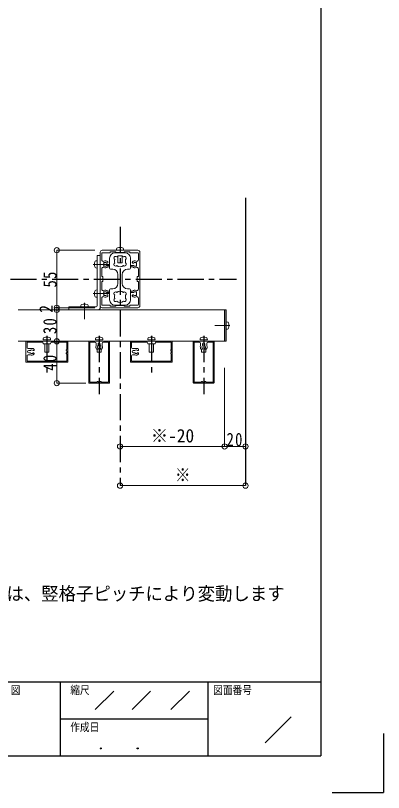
# Model space of a CAD drawing. Units: millimetres at full size, sheet at 1:5. Extents: x -1050 to 1050, y -742 to 742.
# Drawn here: x 698 to 1050, y -742 to 0 of the extents above; entities that cross this region are included whole.
import ezdxf
from ezdxf.enums import TextEntityAlignment as Align

# ---------------------------------------------------------------- set-up
doc = ezdxf.new("R2010")
doc.units = ezdxf.units.MM
doc.header["$LTSCALE"] = 5
doc.linetypes.add('CHAIN1', pattern=[8, 5, -1, 1, -1])
for name, color, linetype in [('0-0_通り芯', 7, 'CHAIN1'), ('0-1_躯体', 134, 'Continuous'), ('1-4_印刷位置ライン', 7, 'Continuous'), ('1-5_図枠1_1', 7, 'Continuous')]:
    doc.layers.add(name, color=color, linetype=linetype)
for name, color, linetype, lineweight in [('0-3_寸法', 54, 'Continuous', 20), ('0-4_手摺部材', 92, 'Continuous', 20), ('0-5_手すり子', 12, 'Continuous', 20), ('0-9_文字', 3, 'Continuous', 20), ('0-A_支柱', 6, 'Continuous', 20), ('0-B_足元', 4, 'Continuous', 20)]:
    doc.layers.add(name, color=color, linetype=linetype, lineweight=lineweight)
doc.styles.add('ＭＳ ゴシック', font='')
doc.styles.add('ＭＳ 明朝', font='')
doc.styles.get('ＭＳ ゴシック').set_extended_font_data('MS Gothic')
doc.styles.get('ＭＳ 明朝').set_extended_font_data('MS Mincho')

# ---------------------------------------------------------------- blocks, each defined once
blk = doc.blocks.new('dimension_origin')
at = {"color": 0, "linetype": 'Continuous', "lineweight": -2}
blk.add_circle((0, 0), 1.25, dxfattribs=at)

msp = doc.modelspace()

# ---------------------------------------------------------------- linework, layer by layer
at = {"layer": '0-0_通り芯'}
for p, q in [((798.02, -201.793), (798.02, -449.293)), ((-186.943, -251.793), (909.462, -251.793)), ((728.02, -306.193), (728.02, -342.539)), ((778.02, -306.193), (778.02, -361.913)), ((828.02, -306.193), (828.02, -342.539)), ((878.02, -306.193), (878.02, -361.913))]:
    msp.add_line(p, q, dxfattribs=at)
at = {"layer": '0-0_通り芯', "linetype": 'Continuous'}
msp.add_line((898.019, -281.293), (898.019, -311.293), dxfattribs=at)
at = {"layer": '0-1_躯体'}
msp.add_line((918.02, -174.192), (918.02, -449.293), dxfattribs=at)
at = {"layer": '0-3_寸法'}
for p, q in [((737.484, -224.293), (773.96, -224.293)), ((737.484, -224.293), (737.484, -279.293)), ((737.484, -279.293), (773.96, -279.293)), ((737.484, -279.293), (737.484, -281.293)), ((737.484, -281.293), (737.484, -311.293)), ((737.484, -311.293), (737.484, -351.293)), ((898.02, -336.793), (898.02, -411.793)), ((737.484, -351.293), (765.211, -351.293)), ((798.02, -411.793), (898.02, -411.793)), ((898.02, -411.793), (918.02, -411.793)), ((798.02, -449.293), (918.02, -449.293))]:
    msp.add_line(p, q, dxfattribs=at)
at = {"layer": '0-3_寸法', "linetype": 'CHAIN1'}
msp.add_line((728.02, -306.193), (728.02, -337.867), dxfattribs=at)
at = {"layer": '0-4_手摺部材'}
for p, q in [((776.02, -229.293), (779.02, -229.293)), ((776.02, -277.293), (776.02, -229.293)), ((779.02, -229.293), (779.02, -279.293)), ((774.901, -234.391), (776.02, -234.293)), ((776.02, -241.293), (776.02, -234.293)), ((774.901, -241.195), (776.02, -241.293)), ((774.901, -262.391), (776.02, -262.293)), ((776.02, -262.293), (776.02, -269.293)), ((774.901, -269.195), (776.02, -269.293)), ((700.52, -281.293), (898.019, -281.293)), ((749.02, -281.293), (749.02, -278.293)), ((775.02, -278.293), (749.02, -278.293)), ((749.02, -281.293), (777.02, -281.293)), ((760.618, -277.174), (760.52, -278.293)), ((760.52, -278.293), (767.52, -278.293)), ((767.422, -277.174), (767.52, -278.293)), ((900.639, -292.891), (899.519, -292.793)), ((899.519, -299.793), (899.519, -292.793)), ((900.639, -299.695), (899.519, -299.793)), ((700.52, -311.293), (898.019, -311.293)), ((724.618, -308.874), (724.52, -309.993)), ((724.52, -309.993), (731.52, -309.993)), ((731.422, -308.874), (731.52, -309.993)), ((774.618, -308.874), (774.52, -309.993)), ((774.52, -309.993), (781.52, -309.993)), ((781.422, -308.874), (781.52, -309.993)), ((824.618, -308.874), (824.52, -309.993)), ((824.52, -309.993), (831.52, -309.993)), ((831.422, -308.874), (831.52, -309.993)), ((874.618, -308.874), (874.52, -309.993)), ((874.52, -309.993), (881.52, -309.993)), ((881.422, -308.874), (881.52, -309.993)), ((726.02, -313.793), (726.02, -321.793)), ((730.02, -313.793), (730.02, -321.793)), ((776.02, -318.993), (776.02, -321.793)), ((780.02, -318.993), (780.02, -321.793)), ((826.02, -313.793), (826.02, -321.793)), ((830.02, -313.793), (830.02, -321.793)), ((880.02, -318.993), (880.02, -321.793)), ((730.02, -321.793), (726.02, -321.793)), ((776.02, -321.793), (780.02, -321.793)), ((830.02, -321.793), (826.02, -321.793))]:
    msp.add_line(p, q, dxfattribs=at)
at = {"layer": '0-4_手摺部材', "linetype": 'CHAIN1'}
for p, q in [((772.42, -237.793), (788.02, -237.793)), ((772.42, -265.793), (788.02, -265.793)), ((764.02, -274.693), (764.02, -290.293)), ((903.119, -296.293), (888.519, -296.293))]:
    msp.add_line(p, q, dxfattribs=at)
at = {"layer": '0-4_手摺部材'}
msp.add_lwpolyline([(876.02, -318.993), (876.02, -321.793), (880.02, -321.793)], dxfattribs=at)
for centre, radius, start, end in [((782.42, -237.793), 9, 164.11915, 195.88085), ((775.014, -235.686), 1.3, 95, 164.11915), ((775.014, -239.9), 1.3, 195.88085, 265), ((782.42, -265.793), 9, 164.11915, 195.88085), ((775.014, -263.686), 1.3, 95, 164.11915), ((775.014, -267.9), 1.3, 195.88085, 265), ((761.913, -277.287), 1.3, 105.88085, 175), ((764.02, -284.693), 9, 74.11915, 105.88085), ((766.127, -277.287), 1.3, 5, 74.11915), ((775.02, -277.293), 1, 270, 360), ((777.02, -279.293), 2, 270, 360), ((900.526, -294.186), 1.3, 15.88085, 85), ((893.119, -296.293), 9, 344.11915, 15.88085), ((900.526, -298.4), 1.3, 275, 344.11915), ((725.913, -308.987), 1.3, 105.88085, 175), ((728.02, -316.393), 9, 74.11915, 105.88085), ((730.127, -308.987), 1.3, 5, 74.11915), ((775.913, -308.987), 1.3, 105.88085, 175), ((778.02, -316.393), 9, 74.11915, 105.88085), ((780.127, -308.987), 1.3, 5, 74.11915), ((825.913, -308.987), 1.3, 105.88085, 175), ((828.02, -316.393), 9, 74.11915, 105.88085), ((830.127, -308.987), 1.3, 5, 74.11915), ((875.913, -308.987), 1.3, 105.88085, 175), ((878.02, -316.393), 9, 74.11915, 105.88085), ((880.127, -308.987), 1.3, 5, 74.11915)]:
    msp.add_arc(centre, radius, start, end, dxfattribs=at)
at = {"layer": '0-5_手すり子'}
for p, q in [((708.02, -311.793), (708.02, -330.793)), ((747.52, -311.293), (708.52, -311.293)), ((748.02, -330.793), (748.02, -311.793)), ((768.02, -311.793), (768.02, -350.793)), ((787.52, -311.293), (768.52, -311.293)), ((788.02, -350.793), (788.02, -311.793)), ((808.02, -311.793), (808.02, -330.793)), ((847.52, -311.293), (808.52, -311.293)), ((848.02, -330.793), (848.02, -311.793)), ((868.02, -311.793), (868.02, -350.793)), ((887.52, -311.293), (868.52, -311.293)), ((888.02, -350.793), (888.02, -311.793)), ((709.02, -312.293), (724.02, -312.293)), ((709.02, -312.293), (709.02, -317.293)), ((710.02, -318.293), (712.27, -318.293)), ((715.72, -319.036), (715.72, -319.71)), ((724.02, -312.293), (724.452, -313.588)), ((724.736, -313.793), (731.304, -313.793)), ((731.588, -313.588), (732.02, -312.293)), ((732.02, -312.293), (747.02, -312.293)), ((747.02, -312.293), (747.02, -319.293)), ((774.02, -312.293), (769.02, -312.293)), ((775.02, -315.543), (775.02, -313.293)), ((775.628, -318.993), (776.461, -318.993)), ((776.923, -318.693), (776.894, -318.743)), ((776.92, -315.432), (776.92, -313.793)), ((777.92, -312.793), (778.12, -312.793)), ((779.117, -318.693), (779.146, -318.743)), ((779.12, -313.793), (779.12, -315.432)), ((779.579, -318.993), (780.412, -318.993)), ((781.02, -315.543), (781.02, -313.293)), ((787.02, -312.293), (782.02, -312.293)), ((787.02, -350.293), (787.02, -312.293)), ((809.02, -312.293), (824.02, -312.293)), ((809.02, -312.293), (809.02, -317.293)), ((810.02, -318.293), (812.27, -318.293)), ((815.72, -319.036), (815.72, -319.71)), ((824.02, -312.293), (824.452, -313.588)), ((824.736, -313.793), (831.304, -313.793)), ((831.588, -313.588), (832.02, -312.293)), ((832.02, -312.293), (847.02, -312.293)), ((847.02, -312.293), (847.02, -319.293)), ((874.02, -312.293), (869.02, -312.293)), ((875.02, -315.543), (875.02, -313.293)), ((875.628, -318.993), (876.461, -318.993)), ((876.923, -318.693), (876.894, -318.743)), ((876.92, -315.432), (876.92, -313.793)), ((877.92, -312.793), (878.12, -312.793)), ((879.117, -318.693), (879.146, -318.743)), ((879.12, -313.793), (879.12, -315.432)), ((879.579, -318.993), (880.412, -318.993)), ((881.02, -315.543), (881.02, -313.293)), ((887.02, -312.293), (882.02, -312.293)), ((887.02, -350.293), (887.02, -312.293)), ((709.02, -325.293), (709.02, -330.293)), ((710.02, -324.293), (712.27, -324.293)), ((710.62, -320.193), (712.023, -320.193)), ((710.62, -322.393), (712.023, -322.393)), ((715.72, -323.55), (715.72, -322.876)), ((746.62, -319.593), (746.62, -319.993)), ((746.62, -322.993), (746.62, -322.593)), ((746.92, -319.293), (747.02, -319.293)), ((746.92, -320.293), (747.02, -320.293)), ((746.92, -322.293), (747.02, -322.293)), ((746.92, -323.293), (747.02, -323.293)), ((747.02, -320.293), (747.02, -322.293)), ((747.02, -323.293), (747.02, -330.293)), ((809.02, -325.293), (809.02, -330.293)), ((810.02, -324.293), (812.27, -324.293)), ((810.62, -320.193), (812.023, -320.193)), ((810.62, -322.393), (812.023, -322.393)), ((815.72, -323.55), (815.72, -322.876)), ((846.62, -319.593), (846.62, -319.993)), ((846.62, -322.993), (846.62, -322.593)), ((846.92, -319.293), (847.02, -319.293)), ((846.92, -320.293), (847.02, -320.293)), ((846.92, -322.293), (847.02, -322.293)), ((846.92, -323.293), (847.02, -323.293)), ((847.02, -320.293), (847.02, -322.293)), ((847.02, -323.293), (847.02, -330.293)), ((708.52, -331.293), (747.52, -331.293)), ((747.02, -330.293), (709.02, -330.293)), ((808.52, -331.293), (847.52, -331.293)), ((847.02, -330.293), (809.02, -330.293)), ((768.52, -351.293), (787.52, -351.293)), ((777.02, -350.293), (779.02, -350.293)), ((780.02, -350.293), (787.02, -350.293)), ((868.52, -351.293), (887.52, -351.293)), ((877.02, -350.293), (879.02, -350.293)), ((880.02, -350.293), (887.02, -350.293))]:
    msp.add_line(p, q, dxfattribs=at)
for points in [[(769.02, -312.293), (769.02, -350.293), (776.02, -350.293)], [(869.02, -312.293), (869.02, -350.293), (876.02, -350.293)], [(776.02, -350.293), (776.02, -349.893), (777.02, -349.893), (777.02, -350.293)], [(780.02, -350.293), (780.02, -349.893), (779.02, -349.893), (779.02, -350.293)], [(876.02, -350.293), (876.02, -349.893), (877.02, -349.893), (877.02, -350.293)], [(880.02, -350.293), (880.02, -349.893), (879.02, -349.893), (879.02, -350.293)]]:
    msp.add_lwpolyline(points, dxfattribs=at)
for centre, radius, start, end in [((708.52, -311.793), 0.5, 90, 180), ((747.52, -311.793), 0.5, 0, 90), ((768.52, -311.793), 0.5, 90, 180), ((787.52, -311.793), 0.5, 0, 90), ((808.52, -311.793), 0.5, 90, 180), ((847.52, -311.793), 0.5, 0, 90), ((868.52, -311.793), 0.5, 90, 180), ((887.52, -311.793), 0.5, 0, 90), ((710.02, -317.293), 1, 180, 270), ((713.52, -321.293), 3.25, 49.90418, 112.61986), ((715.42, -319.036), 0.3, 0, 49.90418), ((724.736, -313.493), 0.3, 198.43495, 270), ((731.304, -313.493), 0.3, 270, 341.56505), ((774.02, -313.293), 1, 0, 90), ((778.02, -316.793), 3.25, 157.38014, 222.60367), ((778.02, -316.793), 1.75, 128.9448, 227.16041), ((776.461, -318.493), 0.5, 270, 330), ((776.49, -318.443), 0.5, 330, 47.16041), ((777.92, -313.793), 1, 90, 180), ((778.12, -313.793), 1, 0, 90), ((779.55, -318.443), 0.5, 132.83959, 210), ((778.02, -316.793), 1.75, 312.83959, 51.0552), ((779.579, -318.493), 0.5, 210, 270), ((778.02, -316.793), 3.25, 317.39633, 22.61986), ((782.02, -313.293), 1, 90, 180), ((810.02, -317.293), 1, 180, 270), ((813.52, -321.293), 3.25, 49.90418, 112.61986), ((815.42, -319.036), 0.3, 0, 49.90418), ((824.736, -313.493), 0.3, 198.43495, 270), ((831.304, -313.493), 0.3, 270, 341.56505), ((874.02, -313.293), 1, 0, 90), ((878.02, -316.793), 3.25, 157.38014, 222.60367), ((878.02, -316.793), 1.75, 128.9448, 227.16041), ((876.461, -318.493), 0.5, 270, 330), ((876.49, -318.443), 0.5, 330, 47.16041), ((877.92, -313.793), 1, 90, 180), ((878.12, -313.793), 1, 0, 90), ((879.55, -318.443), 0.5, 132.83959, 210), ((878.02, -316.793), 1.75, 312.83959, 51.0552), ((879.579, -318.493), 0.5, 210, 270), ((878.02, -316.793), 3.25, 317.39633, 22.61986), ((882.02, -313.293), 1, 90, 180), ((710.02, -325.293), 1, 90, 180), ((710.62, -321.293), 1.1, 90, 270), ((712.023, -319.893), 0.3, 270, 316.92722), ((712.023, -322.693), 0.3, 43.07278, 90), ((713.52, -321.293), 1.75, 43.68467, 136.92722), ((713.52, -321.293), 1.75, 223.07278, 316.31533), ((713.52, -321.293), 3.25, 247.38014, 310.09582), ((715.178, -319.71), 0.542, 223.68467, 360), ((715.178, -322.876), 0.542, 0, 136.31533), ((715.42, -323.55), 0.3, 310.09582, 360), ((746.92, -319.593), 0.3, 90, 180), ((746.92, -319.993), 0.3, 180, 270), ((746.92, -322.593), 0.3, 90, 180), ((746.92, -322.993), 0.3, 180, 270), ((810.02, -325.293), 1, 90, 180), ((810.62, -321.293), 1.1, 90, 270), ((812.023, -319.893), 0.3, 270, 316.92722), ((812.023, -322.693), 0.3, 43.07278, 90), ((813.52, -321.293), 1.75, 43.68467, 136.92722), ((813.52, -321.293), 1.75, 223.07278, 316.31533), ((813.52, -321.293), 3.25, 247.38014, 310.09582), ((815.178, -319.71), 0.542, 223.68467, 360), ((815.178, -322.876), 0.542, 0, 136.31533), ((815.42, -323.55), 0.3, 310.09582, 360), ((846.92, -319.593), 0.3, 90, 180), ((846.92, -319.993), 0.3, 180, 270), ((846.92, -322.593), 0.3, 90, 180), ((846.92, -322.993), 0.3, 180, 270), ((708.52, -330.793), 0.5, 180, 270), ((747.52, -330.793), 0.5, 270, 360), ((808.52, -330.793), 0.5, 180, 270), ((847.52, -330.793), 0.5, 270, 360), ((768.52, -350.793), 0.5, 180, 270), ((787.52, -350.793), 0.5, 270, 360), ((868.52, -350.793), 0.5, 180, 270), ((887.52, -350.793), 0.5, 270, 360)]:
    msp.add_arc(centre, radius, start, end, dxfattribs=at)
at = {"layer": '0-A_支柱'}
for p, q in [((779.02, -226.293), (779.02, -277.293)), ((780.52, -233.485), (780.52, -227.293)), ((815.02, -224.293), (781.02, -224.293)), ((781.02, -226.793), (788.22, -226.793)), ((788.52, -225.793), (794.02, -225.793)), ((788.52, -226.493), (788.52, -225.793)), ((794.02, -226.243), (794.02, -225.793)), ((794.32, -226.543), (801.72, -226.543)), ((794.618, -223.174), (794.52, -224.293)), ((796.02, -226.543), (796.02, -226.793)), ((800.02, -226.793), (800.02, -226.543)), ((801.422, -223.174), (801.52, -224.293)), ((802.02, -226.243), (802.02, -225.793)), ((807.82, -226.793), (815.02, -226.793)), ((815.52, -233.485), (815.52, -227.293)), ((817.02, -277.293), (817.02, -226.293)), ((780.52, -249.293), (780.52, -242.101)), ((785.697, -238.793), (787.02, -238.793)), ((786.097, -240.293), (787.02, -240.293)), ((810.343, -238.793), (809.02, -238.793)), ((809.943, -240.293), (809.02, -240.293)), ((815.52, -249.293), (815.52, -242.101)), ((780.52, -249.293), (781.22, -249.293)), ((781.52, -249.593), (781.52, -253.993)), ((814.52, -249.593), (814.52, -253.993)), ((815.52, -249.293), (814.82, -249.293)), ((780.52, -254.293), (781.22, -254.293)), ((780.52, -254.293), (780.52, -261.485)), ((815.52, -254.293), (814.82, -254.293)), ((815.52, -254.293), (815.52, -261.485)), ((785.697, -264.793), (787.02, -264.793)), ((786.097, -263.293), (787.02, -263.293)), ((809.943, -263.293), (809.02, -263.293)), ((810.343, -264.793), (809.02, -264.793)), ((780.52, -270.101), (780.52, -276.293)), ((815.52, -270.101), (815.52, -276.293)), ((781.02, -276.793), (788.22, -276.793)), ((781.02, -279.293), (815.02, -279.293)), ((788.52, -277.093), (788.52, -277.793)), ((788.52, -277.793), (794.02, -277.793)), ((794.02, -277.343), (794.02, -277.793)), ((794.32, -277.043), (801.72, -277.043)), ((802.02, -277.343), (802.02, -277.793)), ((807.82, -276.793), (815.02, -276.793))]:
    msp.add_line(p, q, dxfattribs=at)
for points in [[(796.02, -229.885), (796.02, -236.293), (800.02, -236.293), (800.02, -229.885)], [(807.52, -226.493), (807.52, -225.793), (802.02, -225.793)], [(807.52, -277.093), (807.52, -277.793), (802.02, -277.793)]]:
    msp.add_lwpolyline(points, dxfattribs=at)
for centre, radius, start, end in [((795.913, -223.287), 1.3, 105.88085, 175), ((798.02, -230.693), 9, 74.11915, 105.88085), ((800.127, -223.287), 1.3, 5, 74.11915), ((781.02, -226.293), 2, 90, 180), ((781.02, -227.293), 0.5, 90, 180), ((788.22, -226.493), 0.3, 270, 360), ((794.32, -226.243), 0.3, 180, 270), ((801.72, -226.243), 0.3, 270, 360), ((807.82, -226.493), 0.3, 180, 270), ((815.02, -226.293), 2, 0, 90), ((815.02, -227.293), 0.5, 0, 90), ((782.02, -233.485), 1.5, 180, 294.90106), ((784.02, -237.793), 1.75, 157.5799, 202.4201), ((782.783, -236.555), 0.5, 55.28656, 214.71344), ((782.125, -237.011), 0.3, 337.5799, 34.71344), ((784.02, -237.793), 3.25, 47.4576, 114.90106), ((783.238, -235.898), 0.3, 235.28656, 292.4201), ((784.02, -237.793), 1.75, 47.4576, 112.4201), ((785.71, -235.951), 0.75, 227.4576, 47.4576), ((810.33, -235.951), 0.75, 132.5424, 312.5424), ((812.02, -237.793), 3.25, 65.09894, 132.5424), ((812.02, -237.793), 1.75, 67.5799, 132.5424), ((812.802, -235.898), 0.3, 247.5799, 304.71344), ((813.257, -236.555), 0.5, 325.28656, 124.71344), ((814.02, -233.485), 1.5, 245.09894, 360), ((813.915, -237.011), 0.3, 145.28656, 202.4201), ((812.02, -237.793), 1.75, 337.5799, 22.4201), ((782.02, -242.101), 1.5, 65.09894, 180), ((782.783, -239.03), 0.5, 145.28656, 304.71344), ((782.125, -238.575), 0.3, 325.28656, 22.4201), ((784.02, -237.793), 3.25, 245.09894, 309.71514), ((783.238, -239.688), 0.3, 67.5799, 124.71344), ((784.02, -237.793), 1.75, 247.5799, 318.18969), ((785.697, -239.293), 0.5, 90, 138.18969), ((787.02, -239.543), 0.75, 270, 90), ((809.02, -239.543), 0.75, 90, 270), ((812.02, -237.793), 3.25, 230.28486, 294.90106), ((810.343, -239.293), 0.5, 41.81031, 90), ((812.02, -237.793), 1.75, 221.81031, 292.4201), ((812.802, -239.688), 0.3, 55.28656, 112.4201), ((813.257, -239.03), 0.5, 235.28656, 34.71344), ((814.02, -242.101), 1.5, 0, 114.90106), ((813.915, -238.575), 0.3, 157.5799, 214.71344), ((781.22, -249.593), 0.3, 0, 90), ((814.82, -249.593), 0.3, 90, 180), ((781.22, -253.993), 0.3, 270, 360), ((814.82, -253.993), 0.3, 180, 270), ((782.02, -261.485), 1.5, 180, 294.90106), ((784.02, -265.793), 1.75, 157.5799, 202.4201), ((782.783, -264.555), 0.5, 55.28656, 214.71344), ((782.783, -267.03), 0.5, 145.28656, 304.71344), ((782.125, -265.011), 0.3, 337.5799, 34.71344), ((782.125, -266.575), 0.3, 325.28656, 22.4201), ((784.02, -265.793), 3.25, 50.28486, 114.90106), ((783.238, -263.898), 0.3, 235.28656, 292.4201), ((784.02, -265.793), 1.75, 41.81031, 112.4201), ((784.02, -265.793), 1.75, 247.5799, 312.5424), ((785.71, -267.635), 0.75, 312.5424, 132.5424), ((785.697, -264.293), 0.5, 221.81031, 270), ((787.02, -264.043), 0.75, 270, 90), ((809.02, -264.043), 0.75, 90, 270), ((810.33, -267.635), 0.75, 47.4576, 227.4576), ((812.02, -265.793), 3.25, 65.09894, 129.71514), ((810.343, -264.293), 0.5, 270, 318.18969), ((812.02, -265.793), 1.75, 67.5799, 138.18969), ((812.02, -265.793), 1.75, 227.4576, 292.4201), ((812.802, -263.898), 0.3, 247.5799, 304.71344), ((813.257, -264.555), 0.5, 325.28656, 124.71344), ((813.257, -267.03), 0.5, 235.28656, 34.71344), ((814.02, -261.485), 1.5, 245.09894, 360), ((813.915, -265.011), 0.3, 145.28656, 202.4201), ((813.915, -266.575), 0.3, 157.5799, 214.71344), ((812.02, -265.793), 1.75, 337.5799, 22.4201), ((782.02, -270.101), 1.5, 65.09894, 180), ((784.02, -265.793), 3.25, 245.09894, 312.5424), ((783.238, -267.688), 0.3, 67.5799, 124.71344), ((812.02, -265.793), 3.25, 227.4576, 294.90106), ((812.802, -267.688), 0.3, 55.28656, 112.4201), ((814.02, -270.101), 1.5, 0, 114.90106), ((781.02, -277.293), 2, 180, 270), ((781.02, -276.293), 0.5, 180, 270), ((788.22, -277.093), 0.3, 0, 90), ((794.32, -277.343), 0.3, 90, 180), ((801.72, -277.343), 0.3, 0, 90), ((807.82, -277.093), 0.3, 90, 180), ((815.02, -276.293), 0.5, 270, 360), ((815.02, -277.293), 2, 270, 360)]:
    msp.add_arc(centre, radius, start, end, dxfattribs=at)
at = {"layer": '0-B_足元'}
for p, q in [((793.02, -226.793), (803.02, -226.793)), ((788.02, -241.393), (788.02, -231.793)), ((808.02, -241.393), (808.02, -231.793)), ((791.02, -242.393), (789.02, -242.393)), ((805.02, -242.393), (807.02, -242.393)), ((796.02, -247.393), (796.02, -256.193)), ((800.02, -247.393), (800.02, -256.193)), ((788.02, -262.193), (788.02, -271.793)), ((791.02, -261.193), (789.02, -261.193)), ((805.02, -261.193), (807.02, -261.193)), ((808.02, -262.193), (808.02, -271.793)), ((793.02, -276.793), (803.02, -276.793))]:
    msp.add_line(p, q, dxfattribs=at)
msp.add_lwpolyline([(898.019, -311.293), (898.019, -281.293), (899.519, -281.293), (899.519, -311.293)], close=True, dxfattribs=at)
for centre, radius, start, end in [((793.02, -231.793), 5, 90, 180), ((793.679, -231.753), 1.6, 46.3184, 243.6816), ((798.02, -234.793), 5.3, 52.3632, 127.6368), ((802.362, -231.753), 1.6, 296.3184, 133.6816), ((803.02, -231.793), 5, 0, 90), ((793.679, -237.833), 1.6, 116.3184, 313.6816), ((798.02, -234.793), 5.3, 162.3632, 197.6368), ((802.362, -237.833), 1.6, 226.3184, 63.6816), ((798.02, -234.793), 5.3, 342.3632, 17.6368), ((789.02, -241.393), 1, 180, 270), ((791.02, -247.393), 5, 0, 90), ((798.02, -234.793), 5.3, 232.36321, 307.63679), ((805.02, -247.393), 5, 90, 180), ((807.02, -241.393), 1, 270, 360), ((791.02, -256.193), 5, 270, 360), ((805.02, -256.193), 5, 180, 270), ((789.02, -262.193), 1, 90, 180), ((793.679, -265.753), 1.6, 46.3184, 243.6816), ((798.02, -268.793), 5.3, 162.3632, 197.6368), ((798.02, -268.793), 5.3, 52.36321, 127.63679), ((802.362, -265.753), 1.6, 296.3184, 133.6816), ((798.02, -268.793), 5.3, 342.3632, 17.6368), ((807.02, -262.193), 1, 0, 90), ((793.02, -271.793), 5, 180, 270), ((793.679, -271.833), 1.6, 116.3184, 313.6816), ((798.02, -268.793), 5.3, 232.3632, 307.6368), ((802.362, -271.833), 1.6, 226.3184, 63.6816), ((803.02, -271.793), 5, 270, 360)]:
    msp.add_arc(centre, radius, start, end, dxfattribs=at)
at = {"layer": '1-4_印刷位置ライン'}
for p in [(1050, -686.222), (1000.874, -742.5)]:
    msp.add_line(p, (1050, -742.5), dxfattribs=at)
at = {"layer": '1-5_図枠1_1'}
for p, q in [((990, 682.5), (990, -707.5)), ((-990, -636.793), (990, -636.793)), ((740.657, -636.793), (740.657, -707.5)), ((882.071, -636.793), (882.071, -707.5)), ((774.242, -663.308), (791.919, -645.631)), ((809.596, -663.308), (827.273, -645.631)), ((846.717, -663.308), (864.394, -645.631)), ((740.657, -672.146), (882.071, -672.146)), ((936.869, -695.126), (961.616, -670.379))]:
    msp.add_line(p, q, dxfattribs=at)
msp.add_lwpolyline([(-990, 682.5), (-990, -707.5), (990, -707.5)], dxfattribs=at)
for centre in [(779.545, -700.429), (814.899, -700.429)]:
    msp.add_circle(centre, 0.53, dxfattribs=at)

# ---------------------------------------------------------------- block references
at = {"layer": '0-3_寸法', "xscale": 2, "yscale": 2}
for p, rotation in [((737.484, -224.293), 90), ((737.484, -279.293), 270), ((737.484, -279.293), 270), ((737.484, -281.293), 90), ((737.484, -281.293), 90), ((737.484, -311.293), 270), ((737.484, -311.293), 90), ((737.484, -351.293), 270), ((798.02, -411.793), 180), ((898.02, -411.793), 180), ((798.02, -449.293), 180)]:
    msp.add_blockref('dimension_origin', p, dxfattribs=dict(at, rotation=rotation))
for p in [(898.02, -411.793), (918.02, -411.793), (918.02, -449.293)]:
    msp.add_blockref('dimension_origin', p, dxfattribs=at)

# ---------------------------------------------------------------- texts
at = {"layer": '0-3_寸法', "style": 'ＭＳ ゴシック', "width": 0.85}
msp.add_text('2', height=12.83, rotation=90, dxfattribs=at).set_placement((737.484, -284.043), align=Align.BOTTOM_LEFT)
at = {"layer": '0-3_寸法', "style": 'ＭＳ ゴシック'}
for s, width, p in [('※-20', 0.95, (827.395, -411.793)), ('※', 0.85, (850.52, -449.293))]:
    msp.add_text(s, height=12.83, dxfattribs=dict(at, width=width)).set_placement(p, align=Align.BOTTOM_LEFT)
at = {"layer": '0-3_寸法', "char_height": 12.83, "attachment_point": 7, "rotation": 90, "style": 'ＭＳ ゴシック'}
for s, insert in [('\\T1.17;\\W0.8;55', (737.484, -259.918)), ('\\T1.17;\\W0.8;30', (737.484, -304.418)), ('\\T1.17;\\W0.8;40', (737.484, -339.418))]:
    msp.add_mtext(s, dxfattribs=dict(at, insert=insert))
at = {"layer": '0-3_寸法', "insert": (899.895, -411.793), "char_height": 12.83, "attachment_point": 7, "style": 'ＭＳ ゴシック'}
msp.add_mtext('\\T1.17;\\W0.8;20', dxfattribs=at)
at = {"layer": '0-9_文字', "style": 'ＭＳ ゴシック', "width": 0.95}
msp.add_text('端部支柱ピッチ（※）は、竪格子ピッチにより変動します', height=12.83, dxfattribs=at).set_placement((523.129, -562.715), align=Align.BOTTOM_LEFT)
at = {"layer": '1-5_図枠1_1', "style": 'ＭＳ 明朝', "width": 0.85}
for s, p in [('検 図', (679.663, -650.934)), ('縮尺', (750.37, -650.934)), ('図面番号', (887.121, -650.934)), ('作成日', (750.37, -686.288))]:
    msp.add_text(s, height=7.776, dxfattribs=at).set_placement(p, align=Align.BOTTOM_LEFT)

doc.saveas('drawing.dxf')
